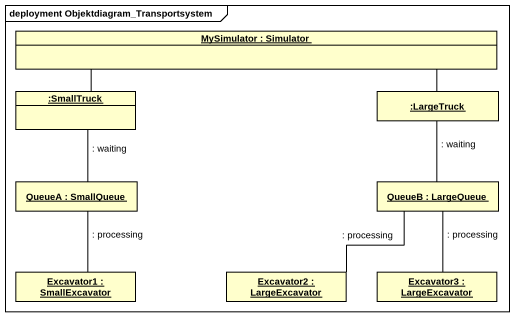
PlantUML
@startuml
mainframe deployment Objektdiagram_Transportsystem
hide circle
hide empty members
object "MySimulator : Simulator" as MySimulator
object ":SmallTruck" as SmallTruck
object ":LargeTruck" as LargeTruck
object "QueueA : SmallQueue" as QueueA
object "QueueB : LargeQueue" as QueueB
object "Excavator1 : SmallExcavator" as Excavator1
object "Excavator2 : LargeExcavator" as Excavator2
object "Excavator3 : LargeExcavator" as Excavator3
SmallTruck -right- MySimulator
LargeTruck -left- MySimulator
QueueA -up- SmallTruck : : waiting
QueueB -up- LargeTruck : : waiting
Excavator1 -up- QueueA : : processing
Excavator2 -right- QueueB : : processing
Excavator3 -up- QueueB : : processing
@enduml
